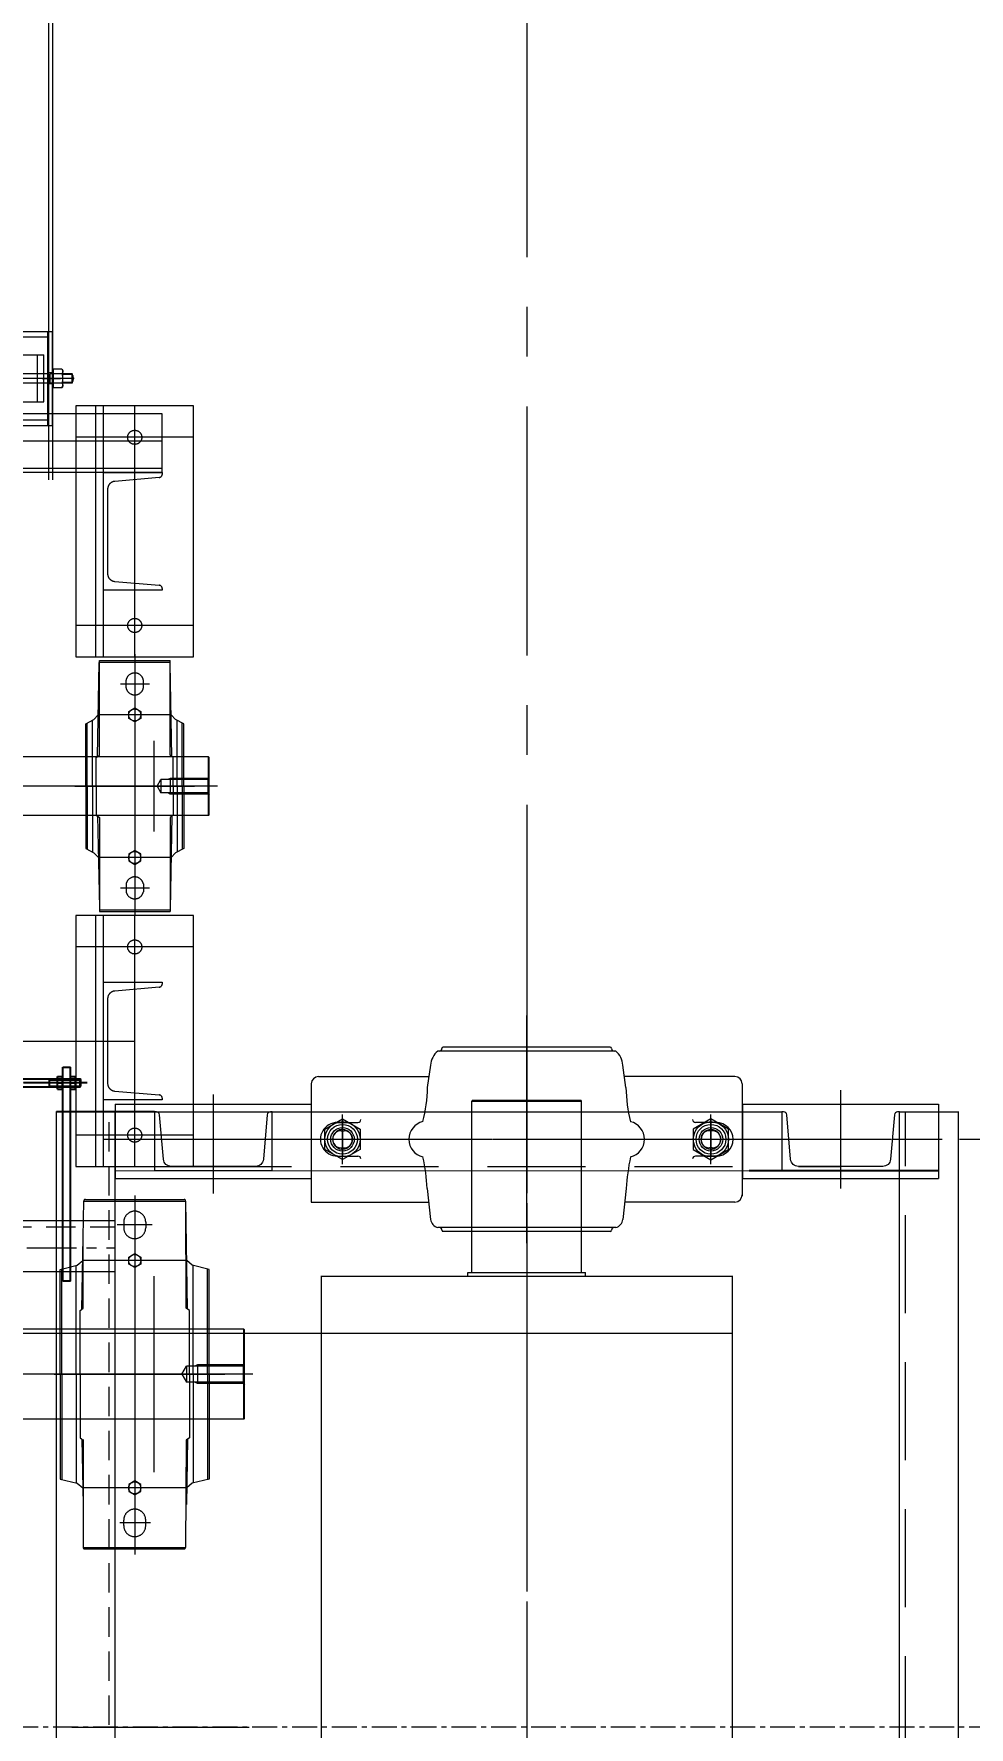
# Model space of a CAD drawing. Header units: millimetres. Extents: x -243837 to -5443, y 40 to 285140.
# Drawn here: x -107389 to -106196, y 78766 to 80926 of the extents above; entities that cross this region are included whole.
import ezdxf

# ---------------------------------------------------------------- set-up
doc = ezdxf.new("R2010")
doc.units = ezdxf.units.MM
for name, pattern in [('CENTER', [50.8, 31.75, -6.35, 6.35, -6.35]), ('CENTER2', [1.125, 0.75, -0.125, 0.125, -0.125]), ('HIDDEN', [0.375, 0.25, -0.125]), ('PHANTOM', [63.5, 31.75, -6.35, 6.35, -6.35, 6.35, -6.35])]:
    doc.linetypes.add(name, pattern=pattern)
for name, color, linetype, lineweight in [('2', 3, 'Continuous', 20), ('CEN', 1, 'CENTER', 9), ('HID', 2, 'HIDDEN', 5), ('PHANTAM', 21, 'PHANTOM', 0), ('R-CENTER', 1, 'CENTER2', 5), ('R-HIDDEN', 3, 'HIDDEN', 9), ('R-OBJECT', 2, 'Continuous', 20), ('TEXT', 255, 'Continuous', 18)]:
    doc.layers.add(name, color=color, linetype=linetype, lineweight=lineweight)
doc.layers.add('DWG', color=7, linetype='Continuous')
doc.styles.add('KA', font='romans.shx', dxfattribs={"width": 0.7})
doc.dimstyles.new('rakesh$0', dxfattribs={"dimscale": 160, "dimtxt": 2.5, "dimasz": 1, "dimexe": 0.8, "dimexo": 0.8, "dimgap": 1, "dimtad": 1, "dimdec": 0, "dimzin": 0, "dimdsep": 46, "dimtxsty": 'KA', "dimblk": 'OBLIQUE', "dimcen": 1.5, "dimclrd": 1, "dimclre": 1, "dimclrt": 2, "dimadec": 0, "dimazin": 0, "dimtfac": 1, "dimtdec": 0, "dimtmove": 0, "dimatfit": 2, "dimfxl": 1, "dimtolj": 1, "dimtzin": 0, "dimlwd": -1, "dimlwe": -1, "dimarcsym": 1})

# ---------------------------------------------------------------- blocks, each defined once
blk = doc.blocks.new('VXCVXCVXCVCXV')
at = {"layer": 'PHANTAM', "ltscale": 200}
for p, q in [((640, 3705.2, -68.6), (640, 1140.6, -62.8)), ((645, 3705.2, 98.3), (645, 1140.6, 104.1)), ((565.9, 1323, -51.7), (639, 1323, -51.7)), ((580, 1330, -51.7), (645, 1330, -51.7)), ((639, 1210, -51.7), (639, 1330, -51.7)), ((639, 1323, -51.7), (639, 1217, -51.7)), ((645, 1210, -51.7), (645, 1330, -51.7)), ((577.2, 1300, -51.7), (634, 1300, -51.7)), ((626, 1240, -51.7), (626, 1300, -51.7)), ((634, 1240, -51.7), (634, 1300, -51.7)), ((640, 1276, -51.7), (574, 1276, -51.7)), ((645, 1277, -51.7), (639, 1277, -51.7)), ((645, 1277, -51.7), (639, 1277, -51.7)), ((640, 1276, -51.7), (640, 1264, -51.7)), ((642, 1275.2, -51.7), (640, 1275.2, -51.7)), ((642, 1264, -51.7), (642, 1276, -51.7)), ((645, 1276, -51.7), (642, 1276, -51.7)), ((646.5, 1280, -51.7), (645, 1280, -51.7)), ((657.2, 1282, -51.7), (646.5, 1282, -51.7)), ((646.5, 1258, -51.7), (646.5, 1282, -51.7)), ((657.2, 1276, -51.7), (646.5, 1276, -51.7)), ((657.2, 1282, -51.7), (658.5, 1279.8, -51.7)), ((658.5, 1260.2, -51.7), (658.5, 1279.8, -51.7)), ((670, 1276, -51.7), (658.5, 1276, -51.7)), ((670, 1275.2, -51.7), (658.5, 1275.2, -51.7)), ((670, 1264, -51.7), (670, 1276, -51.7)), ((672.7, 1270, -51.7), (-672.7, 1270, -51.7)), ((640, 1264, -51.7), (574, 1264, -51.7)), ((631.9, 1270, -51.7), (655.5, 1270, -51.7)), ((634, 1270, -51.7), (639, 1270, -51.7)), ((645, 1263, -51.7), (638.8, 1263, -51.7)), ((645, 1263, -51.7), (639, 1263, -51.7)), ((642, 1264.7, -51.7), (640, 1264.7, -51.7)), ((645, 1264, -51.7), (642, 1264, -51.7)), ((646.5, 1260, -51.7), (645, 1260, -51.7)), ((657.2, 1264, -51.7), (646.5, 1264, -51.7)), ((657.2, 1258, -51.7), (646.5, 1258, -51.7)), ((657.2, 1258, -51.7), (658.5, 1260.2, -51.7)), ((670, 1264.7, -51.7), (657.6, 1264.7, -51.7)), ((670, 1264, -51.7), (658.5, 1264, -51.7)), ((577.2, 1240, -51.7), (634, 1240, -51.7)), ((750, 915, -51.7), (750, 1234.9, -51.7)), ((785, 1224.9, -15.5), (-785, 1224.9, -51.7)), ((565.9, 1217, -51.7), (639, 1217, -51.7)), ((580, 1210, -51.7), (645, 1210, -51.7)), ((785, 1149.9, -51.7), (785, 1224.9, -15.5)), ((785, 1189.9, -15.5), (-785, 1189.9, -51.7)), ((825, 1194.9, -103), (675, 1194.9, -103)), ((785, 1155.3, -15.5), (-785, 1155.3, -51.7)), ((785, 1149.9, -15.5), (-785, 1149.9, -51.7)), ((825, 954.9, -103), (675, 954.9, -103)), ((702.4, 787.7, -51.7), (704.8, 907.7, -51.7)), ((705, 789.7, -51.7), (705, 910.2, -51.7)), ((705, 910.2, -51.7), (795, 910.2, -51.7)), ((705, 908.2, -51.7), (795, 908.2, -51.7)), ((750, 918.5, -51.7), (750, 585, -51.7)), ((795, 789.7, -51.7), (795, 910.2, -51.7)), ((797.5, 787.8, -51.7), (795.1, 905.8, -51.7)), ((731.7, 880.3, -51.7), (769, 880.3, -51.7)), ((739, 875.3, -51.7), (739, 885.3, -51.7)), ((761, 875.3, -51.7), (761, 885.3, -51.7)), ((687.5, 829.3, -51.7), (698, 835, -51.7)), ((687.5, 749.9, -51.7), (687.5, 829.3, -51.7)), ((689.5, 749.9, -51.7), (689.5, 830.1, -51.7)), ((696, 749.9, -51.7), (696, 834.2, -51.7)), ((698, 835, -51.7), (703.5, 840.8, -51.7)), ((796.4, 840.8, -51.7), (703.5, 840.8, -51.7)), ((802, 835, -51.7), (796.4, 840.8, -51.7)), ((812.5, 829.3, -51.7), (802, 835, -51.7)), ((804, 749.9, -51.7), (804, 834.2, -51.7)), ((810.5, 749.9, -51.7), (810.5, 830.1, -51.7)), ((812.5, 749.9, -51.7), (812.5, 829.3, -51.7)), ((775, 692, -51.7), (775, 807.9, -51.7)), ((844, 787.4, -51.7), (503.7, 787.4, -51.7)), ((701, 786.6, -51.7), (705, 789.7, -51.7)), ((701, 749.9, -51.7), (701, 786.6, -51.7)), ((799, 786.6, -51.7), (795, 789.7, -51.7)), ((799, 749.9, -51.7), (799, 786.6, -51.7)), ((844, 712.4, -51.7), (844, 787.4, -51.7)), ((845, 786.4, -51.7), (844, 787.4, -51.7)), ((845, 713.4, -51.7), (845, 786.4, -51.7)), ((778.5, 749.9, -51.7), (783.3, 758.3, -51.7)), ((843.8, 758.3, -51.7), (783.3, 758.3, -51.7)), ((783.3, 758.3, -51.7), (783.3, 741.5, -51.7)), ((795, 759.9, -51.7), (792.1, 758.3, -51.7)), ((844.7, 759.9, -51.7), (795, 759.9, -51.7)), ((795, 759.9, -51.7), (795, 739.9, -51.7)), ((843.8, 758.3, -51.7), (845, 760.4, -51.7)), ((843.8, 741.5, -51.7), (843.8, 758.3, -51.7)), ((855.6, 749.9, -51.7), (-870.9, 749.9, -51.7)), ((673.6, 749.9, -51.7), (826.4, 749.9, -51.7)), ((687.5, 749.9, -51.7), (687.5, 670.6, -51.7)), ((689.5, 749.9, -51.7), (689.5, 669.8, -51.7)), ((696, 749.9, -51.7), (696, 665.7, -51.7)), ((701, 749.9, -51.7), (701, 713.2, -51.7)), ((778.5, 749.9, -51.7), (783.3, 741.5, -51.7)), ((843.8, 741.5, -51.7), (783.3, 741.5, -51.7)), ((795, 739.9, -51.7), (792.1, 741.5, -51.7)), ((844.7, 739.9, -51.7), (795, 739.9, -51.7)), ((799, 749.9, -51.7), (799, 713.2, -51.7)), ((804, 749.9, -51.7), (804, 665.7, -51.7)), ((810.5, 749.9, -51.7), (810.5, 669.8, -51.7)), ((812.5, 749.9, -51.7), (812.5, 670.6, -51.7)), ((843.8, 741.5, -51.7), (845, 739.4, -51.7)), ((701, 713.2, -51.7), (705, 710.2, -51.7)), ((799, 713.2, -51.7), (795, 710.2, -51.7)), ((845, 713.4, -51.7), (844, 712.4, -51.7)), ((845, 713.4, -51.7), (844, 712.4, -51.7)), ((844, 712.4, -51.7), (503.7, 712.4, -51.7)), ((702.5, 712, -51.7), (704.9, 594.7, -51.7)), ((705, 710.2, -51.7), (705, 590.3, -51.7)), ((795, 710.2, -51.7), (795, 590.3, -51.7)), ((797.5, 712.1, -51.7), (795.2, 592.8, -51.7)), ((687.5, 670.6, -51.7), (698, 664.9, -51.7)), ((812.5, 670.6, -51.7), (802, 664.9, -51.7)), ((698, 664.9, -51.7), (703.6, 659, -51.7)), ((796.5, 659, -51.7), (703.6, 659, -51.7)), ((802, 664.9, -51.7), (796.5, 659, -51.7)), ((731.7, 620.3, -51.7), (769, 620.3, -51.7)), ((739, 625.3, -51.7), (739, 615.3, -51.7)), ((761, 625.3, -51.7), (761, 615.3, -51.7)), ((705, 592.3, -51.7), (795, 592.3, -51.7)), ((705, 590.3, -51.7), (795, 590.3, -51.7)), ((750, 265, -51.7), (750, 584.9, -51.7)), ((825, 544.9, -103), (675, 544.9, -103)), ((-750, 424.9, -51.7), (750, 424.9, -51.7)), ((825, 304.9, -103), (675, 304.9, -103)), ((682.6, 82.8, -0.4), (685, 220.9, -0.4)), ((685, 220.9, -0.4), (815, 220.9, -0.4)), ((687, 222.9, -0.4), (813, 222.9, -0.4)), ((750, 228.1, -0.4), (750, -230, -0.4)), ((815.7, 84.1, -0.4), (815, 220.9, -0.4)), ((817.4, 82.8, -0.4), (815, 220.9, -0.4)), ((772.4, 190.4, -0.4), (727.6, 190.4, -0.4)), ((736, 193.9, -0.4), (736, 186.9, -0.4)), ((764, 193.9, -0.4), (764, 186.9, -0.4)), ((684.3, 84.1, -0.4), (684.3, 165.4, -0.4)), ((655, 133.7, -0.4), (676.7, 139.1, -0.4)), ((655, 0, -0.4), (655, 133.7, -0.4)), ((657, 0, -0.4), (657, 134.5, -0.4)), ((675.3, 0, -0.4), (675.3, 138.6, -0.4)), ((676.7, 139.1, -0.4), (683.7, 145, -0.4)), ((816.3, 145, -0.4), (683.7, 145, -0.4)), ((823.3, 139.1, -0.4), (816.3, 145, -0.4)), ((845, 133.7, -0.4), (823.3, 139.1, -0.4)), ((824.7, 0, -0.4), (824.7, 138.6, -0.4)), ((843, 0, -0.4), (843, 134.5, -0.4)), ((845, 0, -0.4), (845, 133.7, -0.4)), ((775, -125, -0.4), (775, 125, -0.4)), ((680.3, 81.1, -0.4), (684.3, 84.1, -0.4)), ((680.3, 0, -0.4), (680.3, 81.1, -0.4)), ((819.7, 81.1, -0.4), (815.7, 84.1, -0.4)), ((819.7, 0, -0.4), (819.7, 81.1, -0.4)), ((889, 57.5, -0.4), (558.7, 57.5, -0.4)), ((889, -57.5, -0.4), (889, 57.5, -0.4)), ((890, 56.5, -0.4), (889, 57.5, -0.4)), ((890, -56.5, -0.4), (890, 56.5, -0.4)), ((900.6, 0, -0.4), (-1075, 0, -0.4)), ((647.1, 0, -0.4), (865, 0, -0.4)), ((655, 0, -0.4), (655, -133.7, -0.4)), ((657, 0, -0.4), (657, -134.5, -0.4)), ((675.3, 0, -0.4), (675.3, -138.6, -0.4)), ((680.3, 0, -0.4), (680.3, -81.1, -0.4)), ((810.2, 0, -0.4), (816, 10.1, -0.4)), ((810.2, 0, -0.4), (816, -10.1, -0.4)), ((888.6, 10.1, -0.4), (816, 10.1, -0.4)), ((816, 10.1, -0.4), (816, -10.1, -0.4)), ((819.7, 0, -0.4), (819.7, -81.1, -0.4)), ((824.7, 0, -0.4), (824.7, -138.6, -0.4)), ((830, 12, -0.4), (826.5, 10.1, -0.4)), ((889.7, 12, -0.4), (830, 12, -0.4)), ((830, 12, -0.4), (830, -12, -0.4)), ((843, 0, -0.4), (843, -134.5, -0.4)), ((845, 0, -0.4), (845, -133.7, -0.4)), ((888.6, 10.1, -0.4), (890, 12.6, -0.4)), ((888.6, -10.1, -0.4), (888.6, 10.1, -0.4)), ((888.6, -10.1, -0.4), (816, -10.1, -0.4)), ((830, -12, -0.4), (826.5, -10.1, -0.4)), ((889.7, -12, -0.4), (830, -12, -0.4)), ((888.6, -10.1, -0.4), (890, -12.6, -0.4)), ((889, -57.5, -0.4), (558.7, -57.5, -0.4)), ((890, -56.5, -0.4), (889, -57.5, -0.4)), ((680.3, -81.1, -0.4), (684.3, -84.1, -0.4)), ((682.7, -82.9, -0.4), (684.1, -166.1, -0.4)), ((684.3, -83.4, -0.4), (684.2, -220.9, -0.4)), ((684.3, -84.1, -0.4), (684.3, -165.4, -0.4)), ((815.7, -84.1, -0.4), (814.8, -220.9, -0.4)), ((819.7, -81.1, -0.4), (815.7, -84.1, -0.4)), ((817.3, -82.9, -0.4), (815.9, -166.1, -0.4)), ((655, -133.7, -0.4), (676.7, -139.1, -0.4)), ((676.7, -139.1, -0.4), (683.7, -145, -0.4)), ((815.2, -145, -0.4), (684.3, -145, -0.4)), ((823.3, -139.1, -0.4), (816.3, -145, -0.4)), ((845, -133.7, -0.4), (823.3, -139.1, -0.4)), ((770.2, -189.6, -0.4), (730.9, -189.6, -0.4)), ((736, -193.1, -0.4), (736, -186.1, -0.4)), ((764, -193.1, -0.4), (764, -186.1, -0.4)), ((685, -220.9, -0.4), (815, -220.9, -0.4)), ((686.2, -222.9, -0.4), (812.8, -222.9, -0.4))]:
    blk.add_line(p, q, dxfattribs=at)
for points, elevation in [([(675, 1234.9), (675, 915), (825, 915), (825, 1234.9)], -51.7), ([(710, 915), (710, 1234.9), (700, 1234.9), (700, 915)], -51.7), ([(742.3, 845.2), (750, 849.7), (757.7, 845.2), (757.7, 836.4), (750, 831.9), (742.3, 836.4)], -51.7), ([(742.3, 654.6), (750, 650.2), (757.7, 654.6), (757.7, 663.5), (750, 667.9), (742.3, 663.5)], -51.7), ([(675, 584.9), (675, 265), (825, 265), (825, 584.9)], -51.7), ([(710, 265), (710, 584.9), (700, 584.9), (700, 265)], -51.7), ([(742.3, 149.4), (750, 153.9), (757.7, 149.4), (757.7, 140.5), (750, 136.1), (742.3, 140.5)], -0.4), ([(742.3, -149.4), (750, -153.9), (757.7, -149.4), (757.7, -140.5), (750, -136.1), (742.3, -140.5)], -0.4)]:
    blk.add_lwpolyline(points, close=True, dxfattribs=dict(at, elevation=elevation))
at = {"layer": 'PHANTAM', "ltscale": 200, "elevation": -51.7}
for points in [[(785, 1147.6, -0.388879), (781.3, 1143.7), (724.5, 1138.7, 0.388879), (715.4, 1128.7), (715.4, 1021.1, 0.388879), (724.5, 1011.1), (781.3, 1006.2, -0.388879), (785, 1002.2), (785, 999.9), (710, 999.9), (710, 1149.9), (785, 1149.9)], [(785, 497.6, -0.388879), (781.3, 493.7), (724.5, 488.7, 0.388879), (715.4, 478.7), (715.4, 371.1, 0.388879), (724.5, 361.1), (781.3, 356.2, -0.388879), (785, 352.2), (785, 349.9), (710, 349.9), (710, 499.9), (785, 499.9)]]:
    blk.add_lwpolyline(points, format="xyb", close=True, dxfattribs=at)
at = {"layer": 'PHANTAM', "ltscale": 200}
for centre, radius in [((750, 1194.9, -103), 9), ((750, 954.9, -103), 9), ((750, 840.8, -51.7), 7.69), ((750, 659, -51.7), 7.69), ((750, 544.9, -103), 9), ((750, 304.9, -103), 9), ((750, 145, -0.4), 7.69), ((750, -145, -0.4), 7.69)]:
    blk.add_circle(centre, radius, dxfattribs=at)
for centre, radius, start, end in [((654.3, 1279, -51.7), 4.24, 315, 45), ((643.5, 1270, -51.7), 15, 336.4634, 23.5366), ((660.9, 1270, -51.7), 10.9, 326.6036, 33.3964), ((654.3, 1261, -51.7), 4.24, 315, 45), ((750, 883.1, -51.7), 11.2, 11.4212, 168.5788), ((750, 877.5, -51.7), 11.2, 191.4212, 348.5788), ((750, 623.1, -51.7), 11.2, 11.4212, 168.5788), ((750, 617.5, -51.7), 11.2, 191.4212, 348.5788), ((687, 220.9, -0.4), 2, 90, 179.011), ((813, 220.9, -0.4), 2, 0.989, 90), ((750, 193.9, -0.4), 14, 0, 180), ((750, 186.9, -0.4), 14, 180, 0), ((750, -186.1, -0.4), 14, 0, 180), ((750, -193.1, -0.4), 14, 180, 0), ((686.2, -220.9, -0.4), 2, 179.9737, 270), ((812.8, -220.9, -0.4), 2, 270, 359.6511)]:
    blk.add_arc(centre, radius, start, end, dxfattribs=at)
blk = doc.blocks.new('_Oblique')
at = {"color": 0, "linetype": 'ByBlock', "lineweight": -2}
blk.add_line((-0.5, -0.5), (0.5, 0.5), dxfattribs=at)
blk = doc.blocks.new('*D177')
at = {"layer": 'DEFPOINTS', "color": 0, "ltscale": 10, "transparency": 16777216}
for p in [(-106335.7, 79515.7), (-104711.8, 79515.7), (-106235.7, 78015.7)]:
    blk.add_point(p, dxfattribs=at)
at = {"layer": 'R-OBJECT', "color": 1, "ltscale": 10, "transparency": 16777216}
for p, q in [((-104711.8, 79515.7), (-104711.8, 81921.6)), ((-106207.7, 79515.7), (-104519.8, 79515.7)), ((-104711.8, 78015.7), (-104711.8, 79515.7)), ((-106107.7, 78015.7), (-104519.8, 78015.7))]:
    blk.add_line(p, q, dxfattribs=at)
at = {"layer": 'R-OBJECT', "color": 1, "ltscale": 10, "transparency": 16777216, "xscale": 160, "yscale": 160, "zscale": 160}
for p, rotation in [((-104711.8, 79515.7), 90), ((-104711.8, 78015.7), 270)]:
    blk.add_blockref('_Oblique', p, dxfattribs=dict(at, rotation=rotation))
at = {"layer": 'R-OBJECT', "color": 2, "ltscale": 10, "transparency": 16777216, "insert": (-104711.8, 80919), "char_height": 400, "attachment_point": 5, "rotation": 90, "style": 'KA'}
blk.add_mtext('\\A1;1500\\P{\\H0.8x;BRG. CRS.}', dxfattribs=at)
blk = doc.blocks.new('A$C67757B90')
at = {"color": 1, "linetype": 'CENTER2', "ltscale": 0.3}
for p, q in [((14, 152), (14, 0)), ((27.9, 23.7), (0, 23.7))]:
    blk.add_line(p, q, dxfattribs=at)
at = {"color": 4}
for p, q in [((9, 142.7), (10, 143.7)), ((18, 143.7), (19, 142.7)), ((21.5, 43.7), (6.5, 43.7)), ((6.5, 3.7), (21.5, 3.7))]:
    blk.add_line(p, q, dxfattribs=at)
at = {"layer": 'DWG', "color": 4}
for p, q in [((9, 43.7), (9, 142.7)), ((9, 142.7), (19, 142.7)), ((10, 143.7), (18, 143.7)), ((10, 103.7), (10, 143.7)), ((18, 103.7), (18, 143.7)), ((19, 43.7), (19, 142.7)), ((9, 103.7), (19, 103.7)), ((6.5, 43.7), (6.5, 3.7)), ((21.5, 43.7), (21.5, 3.7))]:
    blk.add_line(p, q, dxfattribs=at)
at = {"layer": 'HID', "color": 3, "linetype": 'HIDDEN'}
for p, q in [((21.5, 33.7), (6.5, 33.7)), ((21.5, 13.7), (6.5, 13.7))]:
    blk.add_line(p, q, dxfattribs=at)
blk = doc.blocks.new('A$C14860B7B')
at = {"color": 1, "linetype": 'CENTER2', "ltscale": 10}
blk.add_line((12.5, 8), (0, 8), dxfattribs=at)
at = {"color": 4}
for p, q in [((3.1, 16), (9.5, 16)), ((3.1, 16), (3.1, 0)), ((3.1, 0), (9.5, 0)), ((9.5, 16), (9.5, 0))]:
    blk.add_line(p, q, dxfattribs=at)
at = {"color": 8}
blk.add_line((3.1, 8), (9.5, 8), dxfattribs=at)
blk = doc.blocks.new('A$C21B33FEA')
at = {"color": 4}
for p, q in [((16774.3, 283, 7358.3), (16774.3, 10, 7358.3)), ((16784.3, 283, 7358.3), (16774.3, 283, 7358.3)), ((16784.3, 283, 7358.3), (16784.3, 10, 7358.3)), ((16774.3, 10, 7358.3), (16784.3, 10, 7358.3))]:
    blk.add_line(p, q, dxfattribs=at)
at = {"rotation": 270}
blk.add_blockref('A$C67757B90', (16653.7, 44, 7358.3), dxfattribs=at)
for p in [(16764.7, 22, 7358.3), (16781.1, 22, 7358.3)]:
    blk.add_blockref('A$C14860B7B', p)

msp = doc.modelspace()

# ---------------------------------------------------------------- linework, layer by layer
at = {"layer": '2'}
for centre, radius in [((-106994.92, 79515.73, -159.78), 22.5), ((-106524.92, 79515.72, -159.78), 22.5), ((-106994.92, 79515.73, -159.78), 19), ((-106994.92, 79515.73, -159.78), 15), ((-106524.92, 79515.72, -159.78), 19), ((-106524.92, 79515.72, -159.78), 15)]:
    msp.add_circle(centre, radius, dxfattribs=at)
for centre, radius, start, end in [((-106858.13, 79609.28, -159.78), 24.35, 128.92865, 177.51462), ((-106871.38, 79631.49, -159.78), 3.27, 269.99844, 359.99844), ((-106866.47, 79631.59, -159.78), 1.63, 89.99844, 179.99844), ((-106653.35, 79631.59, -159.78), 1.63, 359.99844, 89.99844), ((-106648.45, 79631.49, -159.78), 3.27, 179.99844, 269.99844), ((-106661.7, 79609.28, -159.78), 24.35, 2.48226, 51.06823), ((-107025.57, 79586.57, -159.78), 9.16, 89.99844, 179.99844), ((-107082.02, 79586.06, -159.78), 195.66, 345.84464, 358.73707), ((-106437.8, 79586.04, -159.78), 195.66, 181.25981, 194.15224), ((-106494.26, 79586.56, -159.78), 9.16, 359.99844, 89.99844), ((-107001.62, 79515.73, -159.78), 21.44, 89.99844, 269.99844), ((-106975.15, 79540.83, -159.78), 3.66, 269.99844, 359.99844), ((-106887.1, 79515.73, -159.78), 23.08, 103.03231, 256.96457), ((-106632.74, 79515.72, -159.78), 23.08, 283.03231, 76.96457), ((-106544.68, 79540.82, -159.78), 3.66, 179.99844, 269.99844), ((-106518.21, 79515.72, -159.78), 21.44, 269.99844, 89.99844), ((-106996.56, 79515.73, -159.78), 10.99, 89.99844, 269.99844), ((-106994.92, 79515.73, -159.78), 12.5, 144.83505, 130.44321), ((-106992.9, 79515.73, -159.78), 10.99, 269.99844, 89.99844), ((-106526.93, 79515.72, -159.78), 10.99, 89.99844, 269.99844), ((-106524.92, 79515.72, -159.78), 12.5, 49.55367, 35.16183), ((-106523.27, 79515.72, -159.78), 10.99, 269.99844, 89.99844), ((-106975.16, 79490.62, -159.78), 3.66, 359.99844, 89.99844), ((-107156.8, 79436.92, -159.78), 270.43, 3.36692, 12.01987), ((-106363.04, 79436.9, -159.78), 270.43, 167.97701, 176.62996), ((-106544.68, 79490.61, -159.78), 3.66, 89.99844, 179.99844), ((-106494.26, 79444.87, -159.78), 9.16, 269.99844, 359.99844), ((-106870.47, 79414.91, -159.78), 12.06, 186.19044, 255.78756), ((-106649.36, 79414.91, -159.78), 12.06, 284.20932, 353.80645), ((-106871.38, 79399.96, -159.78), 3.27, 359.99844, 89.99844), ((-106866.48, 79399.86, -159.78), 1.63, 179.99844, 269.99844), ((-106653.36, 79399.85, -159.78), 1.63, 269.99844, 359.99844), ((-106648.46, 79399.95, -159.78), 3.27, 89.99844, 179.99844)]:
    msp.add_arc(centre, radius, start, end, dxfattribs=at)
at = {"layer": 'CEN', "color": 1}
msp.add_line((-111885.16, 78766.33, 0), (-105160.16, 78766.33, 0), dxfattribs=at)
at = {"layer": 'DWG', "color": 3}
msp.add_line((-106234.73, 79475.71, 107.49), (-106476.07, 79475.71, 59.37), dxfattribs=at)
at = {"layer": 'PHANTAM', "ltscale": 200}
for p, q in [((-107159.75, 79572.87, 0), (-107159.75, 79447.22, 0)), ((-107234.59, 79551.38, 0), (-107359.92, 79551.38, 0))]:
    msp.add_line(p, q, dxfattribs=at)
at = {"layer": 'R-CENTER', "color": 1, "linetype": 'CENTER', "ltscale": 10}
for p, q in [((-106759.94, 81466.44, -159.78), (-106759.94, 75359.42, -159.78)), ((-106759.94, 79764.7, 122.11), (-106759.94, 77826.27, 122.11)), ((-193192.22, 78767.18, -169.38), (-107113.76, 78766.01, -305.48))]:
    msp.add_line(p, q, dxfattribs=at)
at = {"layer": 'R-CENTER', "ltscale": 0.3}
for p, q in [((-106759.92, 79382.75, 0), (-106759.91, 79673.7, 0)), ((-107300.54, 79515.74, 0), (-106229.85, 79515.71, 0))]:
    msp.add_line(p, q, dxfattribs=at)
at = {"layer": 'R-CENTER'}
for p, q in [((-107159.73, 79572.22, 0), (-107159.74, 79446.58, 0)), ((-106359.73, 79578.53, 0), (-106359.73, 79452.89, 0))]:
    msp.add_line(p, q, dxfattribs=at)
at = {"layer": 'R-CENTER', "color": 1, "linetype": 'CENTER', "ltscale": 2}
msp.add_line((-116541.66, 79377, -40.54), (-107284.75, 79377.13, -40.54), dxfattribs=at)
at = {"layer": 'R-HIDDEN', "ltscale": 150}
for p, q in [((-107292.75, 77981.38, 0), (-107292.75, 79551.38, 0)), ((-116541.66, 79404, 0), (-107284.75, 79404.13, 0))]:
    msp.add_line(p, q, dxfattribs=at)
at = {"layer": 'R-HIDDEN', "ltscale": 500}
for p, q in [((-106276.59, 77981.38, 0), (-106276.59, 79551.38, 0)), ((-107184.92, 79481.13, 0), (-106434.57, 79481.11, 0))]:
    msp.add_line(p, q, dxfattribs=at)
at = {"layer": 'R-OBJECT'}
for p, q in [((-106646.4, 79628.22, 0), (-106873.43, 79628.23, 0)), ((-106868.11, 79631.59, 0), (-106868.11, 79631.49, 0)), ((-106653.35, 79633.22, 0), (-106866.47, 79633.22, 0)), ((-106651.72, 79631.59, 0), (-106651.72, 79631.49, 0)), ((-106886.41, 79581.75, 0), (-106882.45, 79610.34, 0)), ((-106633.42, 79581.74, 0), (-106637.37, 79610.33, 0)), ((-107034.73, 79586.57, 0), (-107034.73, 79435.73, 0)), ((-107025.57, 79595.73, 0), (-106884.51, 79595.73, 0)), ((-106494.26, 79595.71, 0), (-106635.32, 79595.72, 0)), ((-106485.1, 79586.56, 0), (-106485.1, 79443.21, 0)), ((-107284.73, 79560.74, 0), (-107284.74, 79465.74, 0)), ((-107284.73, 79560.74, 0), (-107034.73, 79560.73, 0)), ((-107034.73, 79560.73, 0), (-107034.74, 79465.73, 0)), ((-106829.92, 79345.72, 0), (-106829.91, 79564.5, 0)), ((-106828.91, 79565.5, 0), (-106829.91, 79564.5, 0)), ((-106829.91, 79564.5, 0), (-106689.91, 79564.5, 0)), ((-106828.91, 79565.5, 0), (-106690.91, 79565.5, 0)), ((-106689.91, 79564.5, 0), (-106690.91, 79565.5, 0)), ((-106689.92, 79345.72, 0), (-106689.91, 79564.5, 0)), ((-106484.73, 79560.71, 0), (-106484.73, 79465.71, 0)), ((-106484.73, 79560.71, 0), (-106234.73, 79560.71, 0)), ((-106234.73, 79560.71, 0), (-106234.73, 79465.71, 0)), ((-107359.92, 77981.38, 0), (-107359.92, 79551.38, 0)), ((-107359.9, 79550.74, 0), (-106434.57, 79550.71, 0)), ((-107234.57, 79550.73, 0), (-107309.73, 79550.74, 0)), ((-107284.75, 77981.38, 0), (-107284.75, 79551.38, 0)), ((-107017.42, 79528.72, 0), (-106994.92, 79541.71, 0)), ((-107001.62, 79537.17, 0), (-106975.15, 79537.17, 0)), ((-106994.92, 79484.09, 0), (-106994.91, 79547.37, 0)), ((-106994.92, 79541.71, 0), (-106972.42, 79528.72, 0)), ((-106994.73, 79541.47, 0), (-106994.73, 79494.36, 0)), ((-106524.92, 79541.7, 0), (-106547.42, 79528.71, 0)), ((-106518.21, 79537.16, 0), (-106544.68, 79537.16, 0)), ((-106525.1, 79541.46, 0), (-106525.1, 79494.35, 0)), ((-106524.92, 79484.07, 0), (-106524.91, 79547.36, 0)), ((-106502.42, 79528.71, 0), (-106524.92, 79541.7, 0)), ((-106284.59, 77981.38, 0), (-106284.59, 79551.38, 0)), ((-106284.57, 79550.71, 0), (-106209.57, 79550.71, 0)), ((-106209.59, 79551.38, 0), (-106209.59, 77981.38, 0)), ((-107017.42, 79502.74, 0), (-107017.42, 79528.72, 0)), ((-106996.56, 79526.72, 0), (-106992.9, 79526.72, 0)), ((-106972.42, 79528.72, 0), (-106972.42, 79502.74, 0)), ((-106547.42, 79528.71, 0), (-106547.42, 79502.73, 0)), ((-106523.27, 79526.71, 0), (-106526.93, 79526.71, 0)), ((-106502.42, 79502.72, 0), (-106502.42, 79528.71, 0)), ((-106994.92, 79489.75, 0), (-107017.42, 79502.74, 0)), ((-107001.62, 79494.28, 0), (-106975.16, 79494.28, 0)), ((-106996.56, 79504.74, 0), (-106992.9, 79504.74, 0)), ((-106972.42, 79502.74, 0), (-106994.92, 79489.75, 0)), ((-106547.42, 79502.73, 0), (-106524.92, 79489.73, 0)), ((-106518.21, 79494.27, 0), (-106544.68, 79494.27, 0)), ((-106523.27, 79504.73, 0), (-106526.93, 79504.73, 0)), ((-106524.92, 79489.73, 0), (-106502.42, 79502.72, 0)), ((-107284.73, 79475.74, 0), (-106284.57, 79475.71, 0)), ((-107231.07, 79475.73, 0), (-107159.57, 79475.73, 0)), ((-107213.38, 79481.13, 0), (-107159.57, 79481.13, 0)), ((-106431.07, 79475.71, 0), (-106359.57, 79475.71, 0)), ((-106431.07, 79475.71, 0), (-106284.57, 79475.71, 0)), ((-106413.38, 79481.11, 0), (-106359.57, 79481.11, 0)), ((-106276.57, 79475.71, 0), (-106234.73, 79475.71, 0)), ((-107284.74, 79465.74, 0), (-107034.57, 79465.73, 0)), ((-106886.84, 79452.81, 0), (-106882.46, 79413.61, 0)), ((-106633, 79452.8, 0), (-106637.38, 79413.6, 0)), ((-106484.73, 79465.71, 0), (-106234.57, 79465.71, 0)), ((-107034.73, 79435.73, 0), (-106884.51, 79435.73, 0)), ((-106494.26, 79435.71, 0), (-106635.32, 79435.72, 0)), ((-116541.66, 79412, 0), (-107284.75, 79412.13, 0)), ((-106646.41, 79403.22, 0), (-106873.43, 79403.22, 0)), ((-106868.11, 79399.86, 0), (-106868.11, 79399.96, 0)), ((-106653.36, 79398.22, 0), (-106866.48, 79398.22, 0)), ((-106651.72, 79399.85, 0), (-106651.72, 79399.95, 0)), ((-116541.66, 79347, 0), (-107284.75, 79347.13, 0)), ((-106834.92, 79340.72, 0), (-106834.92, 79345.72, 0)), ((-106834.92, 79345.72, 0), (-106684.92, 79345.72, 0)), ((-106834.92, 79340.72, 0), (-106834.92, 79345.72, 0)), ((-106834.92, 79345.72, 0), (-106684.92, 79345.72, 0)), ((-106684.92, 79340.72, 0), (-106684.92, 79345.72, 0)), ((-106684.92, 79340.72, 0), (-106684.92, 79345.72, 0)), ((-107021.94, 79341.38, 0), (-107021.94, 78191.38, 0)), ((-106497.92, 79340.72, 0), (-107021.92, 79340.73, 0)), ((-106497.94, 79341.38, 0), (-106497.94, 78191.38, 0)), ((-116541.66, 79268.15, 0), (-106497.94, 79268.3, 0))]:
    msp.add_line(p, q, dxfattribs=at)
at = {"layer": 'TEXT'}
for points, elevation in [([(-107086.84, 79550.73, 0.3888787), (-107090.83, 79547.08), (-107095.8, 79490.26, -0.3888787), (-107105.76, 79481.13), (-107213.38, 79481.13, -0.3888787), (-107223.34, 79490.26), (-107228.31, 79547.08, 0.3888787), (-107232.3, 79550.73), (-107234.57, 79550.73), (-107234.57, 79475.73), (-107084.57, 79475.73), (-107084.57, 79550.73)], -159.78), ([(-106286.84, 79550.71, 0.3888787), (-106290.83, 79547.06), (-106295.8, 79490.24, -0.3888787), (-106305.76, 79481.11), (-106413.38, 79481.11, -0.3888787), (-106423.34, 79490.24), (-106428.31, 79547.06, 0.3888787), (-106432.3, 79550.71), (-106434.57, 79550.71), (-106434.57, 79475.71), (-106284.57, 79475.71), (-106284.57, 79550.71)], -133.26)]:
    msp.add_lwpolyline(points, format="xyb", close=True, dxfattribs=dict(at, elevation=elevation))

# ---------------------------------------------------------------- block references
at = {"color": 4, "xscale": -1, "rotation": 180}
msp.add_blockref('A$C21B33FEA', (-124126.13, 79617.63, -7358.3), dxfattribs=at)
at = {"layer": 'R-OBJECT'}
msp.add_blockref('VXCVXCVXCVCXV', (-108009.94, 79216.12, 173.79), dxfattribs=at)

# ---------------------------------------------------------------- dimensions: what is measured, and where the dimension line sits
at = {"layer": 'R-OBJECT', "ltscale": 10}
dim = msp.add_linear_dim(base=(-104711.79, 79515.71, 0), p1=(-106235.74, 78015.71, 0), p2=(-106335.74, 79515.71, 0), angle=270, text='<>\\X{\\H0.8x;BRG. CRS.}', dimstyle='rakesh$0', override={"dimexe": 1.2, "dimfxl": 0.18}, dxfattribs=at)
dim.commit()
dim.dimension.update_dxf_attribs({"geometry": '*D177', "text_midpoint": (-104711.79, 80918.95, 0), "dimtype": 160})

doc.saveas('drawing.dxf')
